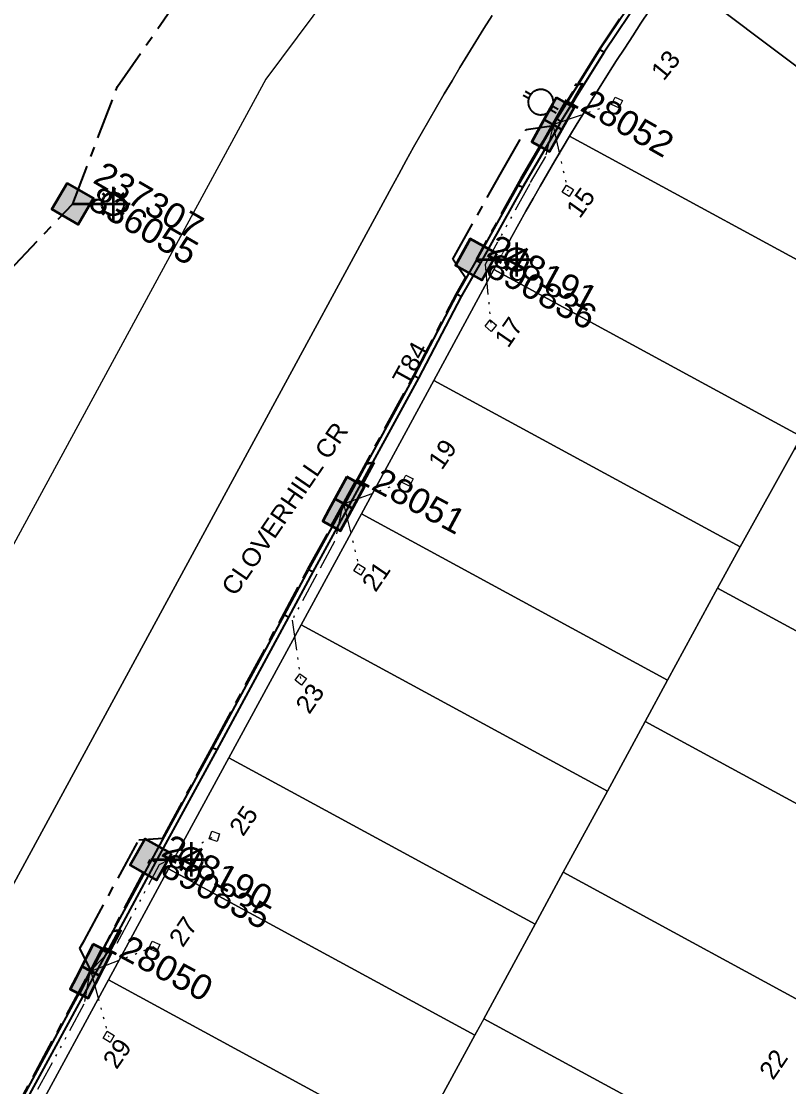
# Model space of a CAD drawing. Header units: metres. Extents: x 293418 to 294566, y 6233478 to 6234177.
# Drawn here: x 293527.9 to 293603.9, y 6233735.8 to 6233841.2 of the extents above; entities that cross this region are included whole.
import ezdxf
from ezdxf.enums import TextEntityAlignment as Align

# ---------------------------------------------------------------- set-up
doc = ezdxf.new("R2010")
doc.units = ezdxf.units.M
doc.linetypes.add('Cable Exist UG', pattern=[7, 4, -1, 1, -1])
doc.linetypes.add('PHANTOMX2', pattern=[6.6, 3, -0.75, 0.2, -0.75, 0.2, -0.75, 0.2, -0.75])
doc.layers.get('0').update_dxf_attribs({"color": 6})
for name, color, linetype, lineweight in [('_User_LV_Exist', 5, 'Continuous', 35), ('Cadastre Land Parcels_SP_EXT', 118, 'Continuous', 15), ('Cadastre Roads_SP_EXT', 218, 'Continuous', 15), ('Mains_LV_EXT', 163, 'Continuous', 25), ('Mains_LV_SL_EXT', 135, 'Continuous', 25), ('Mains_SL_EXT', 131, 'Continuous', 25), ('Services_SP_EXT', 42, 'PHANTOMX2', 20)]:
    doc.layers.add(name, color=color, linetype=linetype, lineweight=lineweight)
for name, color, linetype in [('Duct_SP_EXT', 30, 'Continuous'), ('Equip_LV_EXT', 7, 'Continuous'), ('Equip_SP_SL_EXT', 7, 'Continuous'), ('SupportsUG_SP_LV_EXT', 7, 'Continuous'), ('SupportsUG_SP_LV_SL_EXT', 7, 'Continuous')]:
    doc.layers.add(name, color=color, linetype=linetype)
doc.layers.add('Features_HIDE', color=1, linetype='Continuous', plot=False)
doc.styles.add('COLUMN_LABEL', font='arial.ttf', dxfattribs={"height": 2})
doc.styles.add('iecARIAL', font='arial.ttf', dxfattribs={"height": 2})
doc.styles.add('POLE_LABEL', font='arial.ttf', dxfattribs={"height": 2})
doc.styles.add('SL_LABEL', font='arial.ttf', dxfattribs={"height": 2})
doc.styles.get("Standard").update_dxf_attribs({"font": 'arial.ttf'})

# ---------------------------------------------------------------- blocks, each defined once
blk = doc.blocks.new('SL_LANTERN_EXT')
at = {"flags": 9}
for tag, p in [('LRATECODE', (-7.4, 0)), ('LOUTREACHVOCAB', (-7.2, 0)), ('LOUTREACH', (-7, 0)), ('LANTNUMBER', (-6.6, 0)), ('LNEW', (-6.4, 0)), ('LMASTVOCAB', (-6.2, 0)), ('LMAST', (-6, 0)), ('LLAMPVOCAB', (-5.8, 0)), ('LLAMP', (-5.6, 0)), ('LEXIST', (-5.4, 0)), ('LCHARGE3PERCENT', (-5.2, 0)), ('LCHARGE3', (-5, 0)), ('LCHARGE2PERCENT', (-4.8, 0)), ('LCHARGE2', (-4.6, 0)), ('LCHARGE1PERCENT', (-4.4, 0)), ('LCHARGE1', (-4.2, 0)), ('LCATEGORY', (-4, 0)), ('LBRACKETVOCAB', (-3.8, 0)), ('LBRACKET', (-3.6, 0)), ('LKINGHEIGHT', (-3.4, 0)), ('CREPLACE', (-3.2, 0)), ('CREMOVE', (-3, 0)), ('CNUMBER', (-2.8, 0)), ('CNEW', (-2.6, 0)), ('CEXIST', (-2.4, 0)), ('USAGE', (-2.2, 0)), ('STATE', (-2, 0)), ('OWNED_BY', (-1.8, 0)), ('ORIENTATION', (-1.6, 0)), ('OPERATING_VOLTAGE', (-1.4, 0)), ('NO_PHASES', (-1.2, 0)), ('LANTERN_TYPE', (-1, 0)), ('LANTERN_PURPOSE', (-0.8, 0)), ('CONTROL_TYPE', (-0.6, 0)), ('CONSTRUCTED_VOLTAGE', (-0.4, 0))]:
    blk.add_attdef(tag, text='', height=0.001, rotation=270, dxfattribs=at).set_placement(p, align=Align.MIDDLE_LEFT)
at = {"style": 'SL_LABEL', "flags": 9}
blk.add_attdef('STREET_CODE', text='', height=0.001, rotation=270, dxfattribs=at).set_placement((0, 0), align=Align.MIDDLE_LEFT)
at = {"flags": 1}
blk.add_attdef('Z', (0, 0), '', height=0.001, rotation=270, dxfattribs=at)
at = {"width": 0.9}
blk.add_attdef('LNUMBER', text='', height=1, dxfattribs=at).set_placement((7, -1), align=Align.MIDDLE_LEFT)
at = {"flags": 9}
for tag, p in [('LREMOVE', (0, -7.6)), ('LREPLACE', (0, -7.8)), ('LTYPE', (0, -8)), ('LTYPEVOCAB', (0, -8.2)), ('LEGEND', (0, -8.4)), ('SUBURB', (0, -8.6)), ('STREETNAME', (0, -8.8)), ('LOCATION', (0, -9)), ('NOTES', (0, -9.2)), ('MAINTAINED_BY', (0, -9.86))]:
    blk.add_attdef(tag, text='', height=0.001, dxfattribs=at).set_placement(p, align=Align.MIDDLE_LEFT)
blk.add_attdef('OPERATED_BY', (0, -9.61), '', height=0.001, dxfattribs=at)
at = {"layer": 'Features_HIDE', "width": 0.9}
blk.add_attdef('ASSET_NUM', text='', height=1, dxfattribs=at).set_placement((7, 1), align=Align.MIDDLE_LEFT)
blk.add_wipeout([(5.69, 0), (5.06, -1.06), (4, -1.69), (2.94, -1.06), (2.31, 0), (2.94, 1.06), (4, 1.69), (5.06, 1.06)])
for p, q in [((2.94, 1.06), (3.2, 0.8)), ((4, 1.69), (4, 0)), ((5.06, 1.06), (4.8, 0.8)), ((0, 0), (4, 0)), ((2.94, -1.06), (3.2, -0.8)), ((4, 0), (5.69, 0)), ((4, 0), (4, -1.69)), ((5.06, -1.06), (4.8, -0.8))]:
    blk.add_line(p, q)
blk.add_circle((4, 0), 1.12)
blk = doc.blocks.new('CCP_EXT')
at = {"flags": 9}
for tag, p in [('STATE', (0, -1.8)), ('USAGE', (0, -1.2)), ('LEGEND', (0, -1.4)), ('LIFE_SUPPORT', (0, -1.6)), ('NOTES', (0, -2))]:
    blk.add_attdef(tag, text='', height=0.2, dxfattribs=at).set_placement(p, align=Align.MIDDLE_LEFT)
blk.add_wipeout([(0, 0.57), (0.57, 0), (0, -0.57), (-0.57, 0)])
blk.add_lwpolyline([(-0.57, 0), (0, 0.57), (0.57, 0), (0, -0.57), (-0.57, 0)])
at = {"flags": 1}
blk.add_attdef('Z', (0, 0), '', height=0.2, dxfattribs=at)
at = {"flags": 9}
for tag, p in [('CCP_TYPE', (0, 0)), ('CONSTRUCTED_VOLTAGE', (0, -0.2)), ('OPERATING_VOLTAGE', (0, -0.6)), ('ORIENTATION', (0, -0.8)), ('OWNED_BY', (0, -1)), ('NO_PHASES', (0, -0.4))]:
    blk.add_attdef(tag, text='', height=0.2, dxfattribs=at).set_placement(p, align=Align.MIDDLE_LEFT)
blk = doc.blocks.new('LV_UG_LINKS_OPEN_EXT')
at = {"layer": 'Equip_LV_EXT'}
for tag, height, flags, p in [('NO_PHASES', 0.167, 9, (3.17, -2)), ('OPERATING_VOLTAGE', 0.2, 9, (3, -2.6)), ('ORIENTATION', 0.2, 9, (3, -2.8)), ('STATE', 0.2, 9, (3, -3)), ('SWITCH_TYPE', 0.2, 9, (3, -3.2)), ('OWNED_BY', 0.2, 9, (3, -3.8)), ('OPERATED_BY', 0.2, 9, (3, -4)), ('USAGE', 0.2, 9, (3, -3.4)), ('NOTES', 0.2, 9, (3, -3.6)), ('MAINTAINED_BY', 0.2, 9, (3, -4.2)), ('TYPE', 0.2, 9, (3, -4.6)), ('Z', 0.2, 1, (3, -4.8)), ('NUMBER_OF_PHASES', 0.2, 9, (3, -4.4))]:
    blk.add_attdef(tag, text='', height=height, dxfattribs=dict(at, flags=flags)).set_placement(p, align=Align.MIDDLE_LEFT)
blk.add_wipeout([(4, 1.25), (3.97, 1.25), (3.94, 1.25), (3.91, 1.25), (3.88, 1.24), (3.85, 1.24), (3.82, 1.24), (3.79, 1.23), (3.76, 1.23), (3.73, 1.22), (3.7, 1.21), (3.67, 1.2), (3.64, 1.2), (3.61, 1.19), (3.58, 1.18), (3.55, 1.17), (3.52, 1.15), (3.49, 1.14), (3.47, 1.13), (3.44, 1.12), (3.41, 1.1), (3.38, 1.09), (3.36, 1.07), (3.33, 1.06), (3.31, 1.04), (3.28, 1.02), (3.26, 1), (3.23, 0.99), (3.21, 0.97), (3.18, 0.95), (3.16, 0.93), (3.14, 0.91), (3.12, 0.88), (3.09, 0.86), (3.07, 0.84), (3.05, 0.82), (3.03, 0.79), (3.01, 0.77), (3, 0.74), (2.98, 0.72), (2.96, 0.69), (2.94, 0.67), (2.93, 0.64), (2.91, 0.62), (2.9, 0.59), (2.88, 0.56), (2.87, 0.53), (2.86, 0.51), (2.85, 0.48), (2.83, 0.45), (2.82, 0.42), (2.81, 0.39), (2.8, 0.36), (2.8, 0.33), (2.79, 0.3), (2.78, 0.27), (2.77, 0.24), (2.77, 0.21), (2.76, 0.18), (2.76, 0.15), (2.76, 0.12), (2.75, 0.09), (2.75, 0.06), (2.75, 0.03), (2.75, 0), (2.75, -0.03), (2.75, -0.06), (2.75, -0.09), (2.76, -0.12), (2.76, -0.15), (2.76, -0.18), (2.77, -0.21), (2.77, -0.24), (2.78, -0.27), (2.79, -0.3), (2.8, -0.33), (2.8, -0.36), (2.81, -0.39), (2.82, -0.42), (2.83, -0.45), (2.85, -0.48), (2.86, -0.51), (2.87, -0.53), (2.88, -0.56), (2.9, -0.59), (2.91, -0.62), (2.93, -0.64), (2.94, -0.67), (2.96, -0.69), (2.98, -0.72), (3, -0.74), (3.01, -0.77), (3.03, -0.79), (3.05, -0.82), (3.07, -0.84), (3.09, -0.86), (3.12, -0.88), (3.14, -0.91), (3.16, -0.93), (3.18, -0.95), (3.21, -0.97), (3.23, -0.99), (3.26, -1), (3.28, -1.02), (3.31, -1.04), (3.33, -1.06), (3.36, -1.07), (3.38, -1.09), (3.41, -1.1), (3.44, -1.12), (3.47, -1.13), (3.49, -1.14), (3.52, -1.15), (3.55, -1.17), (3.58, -1.18), (3.61, -1.19), (3.64, -1.2), (3.67, -1.2), (3.7, -1.21), (3.73, -1.22), (3.76, -1.23), (3.79, -1.23), (3.82, -1.24), (3.85, -1.24), (3.88, -1.24), (3.91, -1.25), (3.94, -1.25), (3.97, -1.25), (4, -1.25), (4.03, -1.25), (4.06, -1.25), (4.09, -1.25), (4.12, -1.24), (4.15, -1.24), (4.18, -1.24), (4.21, -1.23), (4.24, -1.23), (4.27, -1.22), (4.3, -1.21), (4.33, -1.2), (4.36, -1.2), (4.39, -1.19), (4.42, -1.18), (4.45, -1.17), (4.48, -1.15), (4.51, -1.14), (4.53, -1.13), (4.56, -1.12), (4.59, -1.1), (4.62, -1.09), (4.64, -1.07), (4.67, -1.06), (4.69, -1.04), (4.72, -1.02), (4.74, -1), (4.77, -0.99), (4.79, -0.97), (4.82, -0.95), (4.84, -0.93), (4.86, -0.91), (4.88, -0.88), (4.91, -0.86), (4.93, -0.84), (4.95, -0.82), (4.97, -0.79), (4.99, -0.77), (5, -0.74), (5.02, -0.72), (5.04, -0.69), (5.06, -0.67), (5.07, -0.64), (5.09, -0.62), (5.1, -0.59), (5.12, -0.56), (5.13, -0.53), (5.14, -0.51), (5.15, -0.48), (5.17, -0.45), (5.18, -0.42), (5.19, -0.39), (5.2, -0.36), (5.2, -0.33), (5.21, -0.3), (5.22, -0.27), (5.23, -0.24), (5.23, -0.21), (5.24, -0.18), (5.24, -0.15), (5.24, -0.12), (5.25, -0.09), (5.25, -0.06), (5.25, -0.03), (5.25, 0), (5.25, 0.03), (5.25, 0.06), (5.25, 0.09), (5.24, 0.12), (5.24, 0.15), (5.24, 0.18), (5.23, 0.21), (5.23, 0.24), (5.22, 0.27), (5.21, 0.3), (5.2, 0.33), (5.2, 0.36), (5.19, 0.39), (5.18, 0.42), (5.17, 0.45), (5.15, 0.48), (5.14, 0.51), (5.13, 0.53), (5.12, 0.56), (5.1, 0.59), (5.09, 0.62), (5.07, 0.64), (5.06, 0.67), (5.04, 0.69), (5.02, 0.72), (5, 0.74), (4.99, 0.77), (4.97, 0.79), (4.95, 0.82), (4.93, 0.84), (4.91, 0.86), (4.88, 0.88), (4.86, 0.91), (4.84, 0.93), (4.82, 0.95), (4.79, 0.97), (4.77, 0.99), (4.74, 1), (4.72, 1.02), (4.69, 1.04), (4.67, 1.06), (4.64, 1.07), (4.62, 1.09), (4.59, 1.1), (4.56, 1.12), (4.53, 1.13), (4.51, 1.14), (4.48, 1.15), (4.45, 1.17), (4.42, 1.18), (4.39, 1.19), (4.36, 1.2), (4.33, 1.2), (4.3, 1.21), (4.27, 1.22), (4.24, 1.23), (4.21, 1.23), (4.18, 1.24), (4.15, 1.24), (4.12, 1.24), (4.09, 1.25), (4.06, 1.25), (4.03, 1.25)]).dxf.layer = 'Equip_LV_EXT'
for p, q in [((3.79, 1.86), (3.79, 1.23)), ((4.21, 1.86), (4.21, 1.23)), ((3.79, -1.23), (3.79, -1.86)), ((4.21, -1.23), (4.21, -1.86))]:
    blk.add_line(p, q, dxfattribs=at)
at = {"layer": 'Equip_LV_EXT', "flags": 128}
blk.add_lwpolyline([(4, 1.25), (3.97, 1.25), (3.94, 1.25), (3.91, 1.25), (3.88, 1.24), (3.85, 1.24), (3.82, 1.24), (3.79, 1.23), (3.76, 1.23), (3.73, 1.22), (3.7, 1.21), (3.67, 1.2), (3.64, 1.2), (3.61, 1.19), (3.58, 1.18), (3.55, 1.17), (3.52, 1.15), (3.49, 1.14), (3.47, 1.13), (3.44, 1.12), (3.41, 1.1), (3.38, 1.09), (3.36, 1.07), (3.33, 1.06), (3.31, 1.04), (3.28, 1.02), (3.26, 1), (3.23, 0.99), (3.21, 0.97), (3.18, 0.95), (3.16, 0.93), (3.14, 0.91), (3.12, 0.88), (3.09, 0.86), (3.07, 0.84), (3.05, 0.82), (3.03, 0.79), (3.01, 0.77), (3, 0.74), (2.98, 0.72), (2.96, 0.69), (2.94, 0.67), (2.93, 0.64), (2.91, 0.62), (2.9, 0.59), (2.88, 0.56), (2.87, 0.53), (2.86, 0.51), (2.85, 0.48), (2.83, 0.45), (2.82, 0.42), (2.81, 0.39), (2.8, 0.36), (2.8, 0.33), (2.79, 0.3), (2.78, 0.27), (2.77, 0.24), (2.77, 0.21), (2.76, 0.18), (2.76, 0.15), (2.76, 0.12), (2.75, 0.09), (2.75, 0.06), (2.75, 0.03), (2.75, 0), (2.75, -0.03), (2.75, -0.06), (2.75, -0.09), (2.76, -0.12), (2.76, -0.15), (2.76, -0.18), (2.77, -0.21), (2.77, -0.24), (2.78, -0.27), (2.79, -0.3), (2.8, -0.33), (2.8, -0.36), (2.81, -0.39), (2.82, -0.42), (2.83, -0.45), (2.85, -0.48), (2.86, -0.51), (2.87, -0.53), (2.88, -0.56), (2.9, -0.59), (2.91, -0.62), (2.93, -0.64), (2.94, -0.67), (2.96, -0.69), (2.98, -0.72), (3, -0.74), (3.01, -0.77), (3.03, -0.79), (3.05, -0.82), (3.07, -0.84), (3.09, -0.86), (3.12, -0.88), (3.14, -0.91), (3.16, -0.93), (3.18, -0.95), (3.21, -0.97), (3.23, -0.99), (3.26, -1), (3.28, -1.02), (3.31, -1.04), (3.33, -1.06), (3.36, -1.07), (3.38, -1.09), (3.41, -1.1), (3.44, -1.12), (3.47, -1.13), (3.49, -1.14), (3.52, -1.15), (3.55, -1.17), (3.58, -1.18), (3.61, -1.19), (3.64, -1.2), (3.67, -1.2), (3.7, -1.21), (3.73, -1.22), (3.76, -1.23), (3.79, -1.23), (3.82, -1.24), (3.85, -1.24), (3.88, -1.24), (3.91, -1.25), (3.94, -1.25), (3.97, -1.25), (4, -1.25), (4.03, -1.25), (4.06, -1.25), (4.09, -1.25), (4.12, -1.24), (4.15, -1.24), (4.18, -1.24), (4.21, -1.23), (4.24, -1.23), (4.27, -1.22), (4.3, -1.21), (4.33, -1.2), (4.36, -1.2), (4.39, -1.19), (4.42, -1.18), (4.45, -1.17), (4.48, -1.15), (4.51, -1.14), (4.53, -1.13), (4.56, -1.12), (4.59, -1.1), (4.62, -1.09), (4.64, -1.07), (4.67, -1.06), (4.69, -1.04), (4.72, -1.02), (4.74, -1), (4.77, -0.99), (4.79, -0.97), (4.82, -0.95), (4.84, -0.93), (4.86, -0.91), (4.88, -0.88), (4.91, -0.86), (4.93, -0.84), (4.95, -0.82), (4.97, -0.79), (4.99, -0.77), (5, -0.74), (5.02, -0.72), (5.04, -0.69), (5.06, -0.67), (5.07, -0.64), (5.09, -0.62), (5.1, -0.59), (5.12, -0.56), (5.13, -0.53), (5.14, -0.51), (5.15, -0.48), (5.17, -0.45), (5.18, -0.42), (5.19, -0.39), (5.2, -0.36), (5.2, -0.33), (5.21, -0.3), (5.22, -0.27), (5.23, -0.24), (5.23, -0.21), (5.24, -0.18), (5.24, -0.15), (5.24, -0.12), (5.25, -0.09), (5.25, -0.06), (5.25, -0.03), (5.25, 0), (5.25, 0.03), (5.25, 0.06), (5.25, 0.09), (5.24, 0.12), (5.24, 0.15), (5.24, 0.18), (5.23, 0.21), (5.23, 0.24), (5.22, 0.27), (5.21, 0.3), (5.2, 0.33), (5.2, 0.36), (5.19, 0.39), (5.18, 0.42), (5.17, 0.45), (5.15, 0.48), (5.14, 0.51), (5.13, 0.53), (5.12, 0.56), (5.1, 0.59), (5.09, 0.62), (5.07, 0.64), (5.06, 0.67), (5.04, 0.69), (5.02, 0.72), (5, 0.74), (4.99, 0.77), (4.97, 0.79), (4.95, 0.82), (4.93, 0.84), (4.91, 0.86), (4.88, 0.88), (4.86, 0.91), (4.84, 0.93), (4.82, 0.95), (4.79, 0.97), (4.77, 0.99), (4.74, 1), (4.72, 1.02), (4.69, 1.04), (4.67, 1.06), (4.64, 1.07), (4.62, 1.09), (4.59, 1.1), (4.56, 1.12), (4.53, 1.13), (4.51, 1.14), (4.48, 1.15), (4.45, 1.17), (4.42, 1.18), (4.39, 1.19), (4.36, 1.2), (4.33, 1.2), (4.3, 1.21), (4.27, 1.22), (4.24, 1.23), (4.21, 1.23), (4.18, 1.24), (4.15, 1.24), (4.12, 1.24), (4.09, 1.25), (4.06, 1.25), (4.03, 1.25)], close=True, dxfattribs=at)
at = {"layer": 'Equip_LV_EXT', "flags": 9}
for tag, p in [('ACTUAL_STATUS', (3.17, -1.67)), ('CONSTRUCTED_VOLTAGE', (3.17, -1.83))]:
    blk.add_attdef(tag, text='', height=0.167, dxfattribs=at).set_placement(p, align=Align.MIDDLE_LEFT)
blk = doc.blocks.new('PILLAR_EXT')
blk.add_hatch(color=256).paths.add_polyline_path([(-2.5, 1), (-2.5, -1), (2.5, -1), (2.5, 1)])
for p, q in [((-2.5, 0), (2.5, 0)), ((0, 1), (0, -1))]:
    blk.add_line(p, q)
at = {"ltscale": 10}
blk.add_line((2.5, 0), (-2.5, 0), dxfattribs=at)
blk.add_lwpolyline([(-2.5, -1), (-1.25, -1), (1.25, -1), (2.5, -1), (2.5, 1), (-2.5, 1)], close=True)
at = {"width": 0.9, "flags": 8}
blk.add_attdef('ASSET_NUM', text='', height=2, rotation=90, dxfattribs=at).set_placement((-2, 4), align=Align.MIDDLE_LEFT)
for tag, p, flags in [('OWNED_BY', (0, -0.2), 9), ('STATE', (0, -0.4), 9), ('SUPPORT_TYPE', (0, -0.6), 9), ('USAGE', (0, -0.8), 9), ('LEGEND', (0, -1), 9), ('LOCATION', (0, -1.2), 9), ('STREETNAME', (0, -1.8), 9), ('SUBURB', (0, -2), 1), ('NOTES', (0, -1.4), 9), ('PARENT', (0, -1.6), 9)]:
    blk.add_attdef(tag, p, '', height=0.2, dxfattribs=dict(flags=flags))
blk = doc.blocks.new('COLUMN_EXT')
blk.add_hatch(color=256).paths.add_polyline_path([(1.5, -1.5), (1.5, 1.5), (-1.5, 1.5), (-1.5, -1.5)])
blk.add_lwpolyline([(1.5, 1.5), (-1.5, 1.5), (-1.5, -1.5), (1.5, -1.5)], close=True)
at = {"flags": 1}
blk.add_attdef('Z', (-1.81, 2.35), '', height=0.2, rotation=180, dxfattribs=at)
at = {"flags": 9}
for tag, p in [('STREETNAME', (-1.81, 1.6)), ('LOCATION', (-1.81, 1.4)), ('SUBURB', (-1.81, 1.8)), ('LEGEND', (-1.81, 1.2)), ('USAGE', (-1.81, 1)), ('NOTES', (-1.81, 2)), ('COLUMN_TYPE', (-1.81, 0.4)), ('OWNED_BY', (-1.81, 0.6)), ('STATE', (-1.81, 0.8))]:
    blk.add_attdef(tag, text='', height=0.2, rotation=180, dxfattribs=at).set_placement(p, align=Align.MIDDLE_LEFT)
for tag, style, p in [('STRUCTURE_PLANT_NUMBER', 'POLE_LABEL', (-1.81, -0.03)), ('STREET_CODE', 'COLUMN_LABEL', (-1.81, 0.2))]:
    blk.add_attdef(tag, text='', height=0.2, rotation=180, dxfattribs=dict(at, style=style)).set_placement(p, align=Align.MIDDLE_LEFT)
at = {"style": 'COLUMN_LABEL', "width": 0.9, "flags": 8}
blk.add_attdef('ASSET_NUM', text='', height=2, rotation=270, dxfattribs=at).set_placement((2, -4), align=Align.MIDDLE_LEFT)

msp = doc.modelspace()

# ---------------------------------------------------------------- linework, layer by layer
at = {"layer": 'Cadastre Land Parcels_SP_EXT', "linetype": 'Continuous'}
for points in [[(293584.726, 6233879.19), (293552.157, 6233835.502), (293456.555, 6233659.311)], [(293492.141, 6233691.375), (293564.58, 6233824.783), (293565.308, 6233826.115), (293566.042, 6233827.444), (293566.783, 6233828.771), (293567.531, 6233830.092), (293568.285, 6233831.41), (293569.046, 6233832.724), (293569.814, 6233834.035), (293570.588, 6233835.341), (293571.368, 6233836.644), (293572.156, 6233837.943), (293572.949, 6233839.238), (293573.749, 6233840.529), (293574.555, 6233841.815)]]:
    msp.add_lwpolyline(points, dxfattribs=at)
for points in [[(293623.004, 6233827.073), (293629.578, 6233835.466), (293603.975, 6233861.209), (293602.101, 6233858.803), (293601.208, 6233857.651), (293600.321, 6233856.494), (293599.439, 6233855.332), (293598.564, 6233854.167), (293597.694, 6233852.997), (293596.831, 6233851.823), (293595.972, 6233850.644), (293595.119, 6233849.462), (293594.273, 6233848.275), (293593.433, 6233847.084), (293592.598, 6233845.888), (293621.152, 6233824.421), (293623.004, 6233827.073)], [(293621.152, 6233824.421), (293592.598, 6233845.888), (293591.764, 6233844.68), (293590.936, 6233843.467), (293590.113, 6233842.251), (293589.298, 6233841.03), (293588.488, 6233839.805), (293587.684, 6233838.577), (293586.886, 6233837.344), (293586.095, 6233836.107), (293585.31, 6233834.867), (293584.53, 6233833.622), (293583.758, 6233832.373), (293582.991, 6233831.121), (293582.231, 6233829.865), (293613.213, 6233813.04), (293621.152, 6233824.421)], [(293613.213, 6233813.04), (293582.231, 6233829.865), (293581.496, 6233828.636), (293580.767, 6233827.404), (293580.044, 6233826.168), (293579.326, 6233824.928), (293578.616, 6233823.685), (293577.911, 6233822.439), (293577.212, 6233821.188), (293576.519, 6233819.935), (293575.833, 6233818.678), (293574.739, 6233816.665), (293605.23, 6233800.108), (293613.213, 6233813.04)], [(293604.515, 6233798.951), (293605.23, 6233800.108), (293574.739, 6233816.665), (293568.774, 6233805.679), (293599.126, 6233789.198), (293604.515, 6233798.951)], [(293596.875, 6233785.126), (293599.126, 6233789.198), (293568.774, 6233805.679), (293561.614, 6233792.494), (293591.936, 6233776.029), (293596.875, 6233785.126)], [(293629.424, 6233775.906), (293630.019, 6233776.995), (293630.618, 6233778.081), (293631.223, 6233779.164), (293631.832, 6233780.244), (293632.447, 6233781.321), (293633.066, 6233782.395), (293604.515, 6233798.951), (293599.126, 6233789.198), (293596.875, 6233785.126), (293625.877, 6233769.375), (293629.424, 6233775.906)], [(293589.716, 6233771.941), (293591.936, 6233776.029), (293561.614, 6233792.494), (293555.648, 6233781.508), (293585.97, 6233765.043), (293589.716, 6233771.941)], [(293625.877, 6233769.375), (293596.875, 6233785.126), (293591.936, 6233776.029), (293589.716, 6233771.941), (293618.718, 6233756.192), (293625.877, 6233769.375)], [(293581.603, 6233757), (293585.97, 6233765.043), (293555.648, 6233781.508), (293548.49, 6233768.326), (293578.812, 6233751.861), (293581.603, 6233757)], [(293618.718, 6233756.192), (293589.716, 6233771.941), (293585.97, 6233765.043), (293581.603, 6233757), (293610.606, 6233741.252), (293618.718, 6233756.192)], [(293573.591, 6233742.245), (293573.728, 6233742.498), (293578.812, 6233751.861), (293548.49, 6233768.326), (293542.525, 6233757.34), (293572.847, 6233740.876), (293573.591, 6233742.245)], [(293572.847, 6233740.876), (293542.525, 6233757.34), (293536.56, 6233746.355), (293566.882, 6233729.891), (293572.847, 6233740.876)], [(293610.606, 6233741.252), (293581.603, 6233757), (293578.812, 6233751.861), (293573.728, 6233742.498), (293602.731, 6233726.75), (293610.606, 6233741.252)], [(293565.377, 6233727.118), (293566.882, 6233729.891), (293536.56, 6233746.355), (293529.402, 6233733.172), (293559.724, 6233716.708), (293565.377, 6233727.118)], [(293602.731, 6233726.75), (293573.728, 6233742.498), (293572.847, 6233740.876), (293566.882, 6233729.891), (293565.377, 6233727.118), (293594.38, 6233711.37), (293602.731, 6233726.75)]]:
    msp.add_lwpolyline(points, close=True, dxfattribs=at)
at = {"layer": 'Duct_SP_EXT'}
for p, q in [((293591.137, 6233847.216), (293585.236, 6233838.447)), ((293591.53, 6233846.941), (293585.639, 6233838.186)), ((293585.236, 6233838.447), (293585.437, 6233838.317)), ((293585.639, 6233838.186), (293585.437, 6233838.317)), ((293577.14, 6233825.02), (293572.989, 6233817.565)), ((293577.14, 6233825.02), (293577.348, 6233824.901)), ((293577.557, 6233824.782), (293573.408, 6233817.331)), ((293577.557, 6233824.782), (293577.348, 6233824.901)), ((293572.99, 6233817.567), (293571.074, 6233814.224)), ((293572.989, 6233817.565), (293573.198, 6233817.448)), ((293572.99, 6233817.567), (293573.198, 6233817.448)), ((293573.407, 6233817.328), (293571.495, 6233813.994)), ((293573.408, 6233817.331), (293573.198, 6233817.448)), ((293573.407, 6233817.328), (293573.198, 6233817.448)), ((293571.074, 6233814.224), (293566.851, 6233806.14)), ((293571.495, 6233813.994), (293567.275, 6233805.914)), ((293571.074, 6233814.224), (293571.284, 6233814.109)), ((293571.495, 6233813.994), (293571.284, 6233814.109)), ((293566.851, 6233806.14), (293567.063, 6233806.027)), ((293567.275, 6233805.914), (293567.063, 6233806.027)), ((293559.962, 6233793.509), (293556.37, 6233786.962)), ((293559.962, 6233793.509), (293560.172, 6233793.394)), ((293559.962, 6233793.509), (293560.172, 6233793.394)), ((293560.383, 6233793.279), (293560.172, 6233793.394)), ((293560.383, 6233793.279), (293560.172, 6233793.394)), ((293556.37, 6233786.962), (293553.972, 6233782.491)), ((293556.792, 6233786.733), (293554.395, 6233782.265)), ((293556.37, 6233786.962), (293556.581, 6233786.847)), ((293556.792, 6233786.733), (293556.581, 6233786.847)), ((293553.973, 6233782.492), (293546.88, 6233769.348)), ((293554.395, 6233782.264), (293547.302, 6233769.119)), ((293553.972, 6233782.491), (293554.184, 6233782.378)), ((293553.973, 6233782.492), (293554.184, 6233782.378)), ((293554.395, 6233782.265), (293554.184, 6233782.378)), ((293554.395, 6233782.264), (293554.184, 6233782.378)), ((293546.88, 6233769.348), (293547.091, 6233769.233)), ((293547.302, 6233769.119), (293547.091, 6233769.233)), ((293540.818, 6233758.22), (293541.029, 6233758.105)), ((293540.818, 6233758.22), (293541.029, 6233758.105)), ((293541.239, 6233757.991), (293541.029, 6233758.105)), ((293541.24, 6233757.991), (293541.029, 6233758.105)), ((293535.984, 6233749.283), (293534.798, 6233747.153)), ((293536.405, 6233749.052), (293535.218, 6233746.92)), ((293535.984, 6233749.283), (293536.194, 6233749.168)), ((293536.405, 6233749.052), (293536.194, 6233749.168)), ((293534.797, 6233747.151), (293527.719, 6233734.098)), ((293535.219, 6233746.922), (293528.141, 6233733.869)), ((293534.797, 6233747.151), (293535.008, 6233747.037)), ((293534.798, 6233747.153), (293535.008, 6233747.037)), ((293535.218, 6233746.92), (293535.008, 6233747.037)), ((293535.219, 6233746.922), (293535.008, 6233747.037))]:
    msp.add_line(p, q, dxfattribs=at)
at = {"layer": 'Mains_LV_EXT', "linetype": 'Cable Exist UG'}
msp.add_lwpolyline([(293508.463, 6233698.861), (293507.494, 6233701.026), (293507.494, 6233701.026), (293511.026, 6233707.519), (293513.37, 6233711.878), (293515.781, 6233712.129), (293515.781, 6233712.129), (293534.804, 6233747.29)], dxfattribs=at)
at = {"layer": 'Mains_SL_EXT', "linetype": 'Cable Exist UG'}
for points in [[(293533.03, 6233823.169), (293537.464, 6233834.764), (293563.58, 6233872.457)], [(293500.23, 6233775.035), (293521.944, 6233811.504), (293533.03, 6233823.169)]]:
    msp.add_lwpolyline(points, dxfattribs=at)
at = {"layer": 'Services_SP_EXT'}
msp.add_lwpolyline([(293534.735, 6233747.171), (293534.14, 6233743.934), (293534.14, 6233743.934), (293528.582, 6233733.725), (293529.062, 6233727.611)], dxfattribs=at)

# ---------------------------------------------------------------- texts
at = {"layer": 'Features_HIDE'}
for s, rotation, p in [('13', 50.81897, (293591.537, 6233835.248)), ('15', 54.46232, (293583.234, 6233821.626)), ('17', 55.59734, (293576.143, 6233808.807)), ('19', 55.53093, (293569.582, 6233796.723)), ('21', 55.74196, (293563.02, 6233784.64)), ('23', 55.59734, (293556.459, 6233772.559)), ('25', 55.53093, (293549.891, 6233760.457)), ('27', 55.74196, (293543.928, 6233749.478)), ('29', 55.38589, (293537.371, 6233737.406)), ('22', 55.80986, (293602.369, 6233736.342))]:
    msp.add_text(s, height=1.8, rotation=rotation, dxfattribs=at).set_placement(p)
at = {"layer": 'Mains_LV_EXT'}
msp.add_text('T84', height=1.8, rotation=61.14681, dxfattribs=at).set_placement((293566.181, 6233805.048))

# ---------------------------------------------------------------- next in the draw order: block references
at = {"layer": 'Services_SP_EXT'}
for p, rotation in [((293586.915, 6233833.193), 198.7269477676849), ((293582.047, 6233824.447), 102.7269475437859), ((293574.423, 6233811.104), 95.36773686409248), ((293566.191, 6233795.769), 199.4591187135541), ((293561.43, 6233786.971), 103.4591184837445), ((293555.609, 6233776.084), 98.24071181718824), ((293547.063, 6233760.558), 206.6887999589814), ((293541.112, 6233749.649), 200.9174988534564), ((293536.591, 6233740.714), 104.9174988019788)]:
    msp.add_blockref('CCP_EXT', p, dxfattribs=dict(at, rotation=rotation))

# ---------------------------------------------------------------- next in the draw order: linework, layer by layer
at = {"layer": 'Cadastre Roads_SP_EXT', "linetype": 'Continuous'}
for points in [[(293574.555, 6233841.815), (293573.749, 6233840.528), (293572.949, 6233839.238), (293572.156, 6233837.943), (293571.368, 6233836.644), (293570.588, 6233835.341), (293569.814, 6233834.035), (293569.046, 6233832.724), (293568.286, 6233831.41), (293567.531, 6233830.092), (293566.784, 6233828.771), (293566.042, 6233827.444), (293565.307, 6233826.115), (293564.58, 6233824.783), (293492.141, 6233691.375)], [(293529.402, 6233733.172), (293536.56, 6233746.355), (293542.525, 6233757.34), (293548.49, 6233768.326), (293555.648, 6233781.508), (293561.614, 6233792.494), (293568.774, 6233805.679), (293574.739, 6233816.665), (293575.833, 6233818.678), (293576.519, 6233819.935), (293577.212, 6233821.188), (293577.911, 6233822.439), (293578.616, 6233823.685), (293579.326, 6233824.928), (293580.044, 6233826.168), (293580.767, 6233827.404), (293581.496, 6233828.636), (293582.231, 6233829.865), (293582.991, 6233831.121), (293583.758, 6233832.373), (293584.53, 6233833.622), (293585.31, 6233834.867), (293586.095, 6233836.107), (293586.886, 6233837.344), (293587.684, 6233838.577), (293588.488, 6233839.805), (293589.298, 6233841.03), (293590.113, 6233842.251)]]:
    msp.add_lwpolyline(points, dxfattribs=at)
at = {"layer": 'Duct_SP_EXT'}
for p, q in [((293566.851, 6233806.14), (293559.962, 6233793.509)), ((293567.275, 6233805.914), (293560.383, 6233793.279)), ((293560.383, 6233793.279), (293556.792, 6233786.733)), ((293546.88, 6233769.348), (293540.818, 6233758.22)), ((293547.302, 6233769.119), (293541.239, 6233757.991)), ((293540.818, 6233758.22), (293535.984, 6233749.283)), ((293541.24, 6233757.991), (293536.405, 6233749.052))]:
    msp.add_line(p, q, dxfattribs=at)
at = {"layer": 'Mains_LV_EXT', "linetype": 'Cable Exist UG'}
msp.add_lwpolyline([(293534.867, 6233747.197), (293533.752, 6233749.497), (293533.752, 6233749.497), (293534.183, 6233750.273), (293539.584, 6233760.216), (293541.956, 6233760.388), (293541.956, 6233760.388), (293546.825, 6233769.377), (293556.318, 6233786.99), (293559.867, 6233793.461)], dxfattribs=at)
at = {"layer": 'Mains_LV_SL_EXT', "linetype": 'Cable Exist UG'}
msp.add_lwpolyline([(293534.92, 6233747.25), (293540.691, 6233758.262)], dxfattribs=at)
at = {"layer": 'Services_SP_EXT'}
for points in [[(293559.856, 6233793.48), (293566.191, 6233795.769)], [(293559.788, 6233793.44), (293558.967, 6233789.747), (293558.967, 6233789.747), (293557.195, 6233786.509), (293554.756, 6233781.967), (293555.609, 6233776.035)], [(293559.856, 6233793.48), (293561.43, 6233786.971)], [(293534.841, 6233747.276), (293537.436, 6233749.976), (293537.436, 6233749.976), (293541.64, 6233757.76), (293547.085, 6233760.587)], [(293534.816, 6233747.213), (293541.112, 6233749.649)], [(293534.816, 6233747.213), (293536.591, 6233740.714)]]:
    msp.add_lwpolyline(points, dxfattribs=at)

# ---------------------------------------------------------------- next in the draw order: block references
at = {"layer": '_User_LV_Exist'}
ref = msp.add_blockref('PILLAR_EXT', (293559.856, 6233793.481), dxfattribs=dict(at, rotation=241.4591183917055))
ref.add_attrib('ASSET_NUM', '128051', dxfattribs={"layer": '0', "height": 2.5, "rotation": 331.6892, "style": 'iecARIAL'}).set_placement((293561.356, 6233796.981), align=Align.MIDDLE_LEFT)
ref = msp.add_blockref('PILLAR_EXT', (293534.816, 6233747.213), dxfattribs=dict(at, rotation=242.9174984637295))
ref.add_attrib('ASSET_NUM', '128050', dxfattribs={"layer": '0', "height": 2.5, "rotation": 331.8367, "style": 'iecARIAL'}).set_placement((293536.316, 6233750.713), align=Align.MIDDLE_LEFT)
at = {"layer": 'SupportsUG_SP_LV_EXT'}
ref = msp.add_blockref('PILLAR_EXT', (293559.856, 6233793.481), dxfattribs=dict(at, rotation=241.4591183917055))
ref.add_attrib('ASSET_NUM', '128051', dxfattribs={"layer": '0', "height": 2.5, "rotation": 331.6892, "style": 'iecARIAL'}).set_placement((293561.356, 6233796.981), align=Align.MIDDLE_LEFT)
ref = msp.add_blockref('PILLAR_EXT', (293534.816, 6233747.213), dxfattribs=dict(at, rotation=242.9174984637295))
ref.add_attrib('ASSET_NUM', '128050', dxfattribs={"layer": '0', "height": 2.5, "rotation": 331.8367, "style": 'iecARIAL'}).set_placement((293536.316, 6233750.713), align=Align.MIDDLE_LEFT)

# ---------------------------------------------------------------- next in the draw order: texts
at = {"layer": 'Cadastre Roads_SP_EXT'}
msp.add_text('CLOVERHILL CR', height=1.8, rotation=55.59734, dxfattribs=at).set_placement((293549.119, 6233784.235))

# ---------------------------------------------------------------- next in the draw order: block references
at = {"layer": 'Equip_LV_EXT', "rotation": 61.67544359598559}
msp.add_blockref('LV_UG_LINKS_OPEN_EXT', (293577.478, 6233829.711), dxfattribs=at)
at = {"layer": 'Equip_SP_SL_EXT'}
ref = msp.add_blockref('SL_LANTERN_EXT', (293533.03, 6233823.169), dxfattribs=at)
ref.add_attrib('ASSET_NUM', '237307', dxfattribs={"layer": '0', "height": 2.5, "rotation": 329.85861, "style": 'iecARIAL'}).set_placement((293534.53, 6233824.669), align=Align.BOTTOM_LEFT)
ref = msp.add_blockref('SL_LANTERN_EXT', (293540.761, 6233758.278), dxfattribs=at)
ref.add_attrib('ASSET_NUM', '248190', dxfattribs={"layer": '0', "height": 2.5, "rotation": 331.31383, "style": 'iecARIAL'}).set_placement((293542.261, 6233759.778), align=Align.MIDDLE_LEFT)

# ---------------------------------------------------------------- next in the draw order: linework, layer by layer
at = {"layer": 'Duct_SP_EXT'}
for p, q in [((293585.236, 6233838.447), (293580.955, 6233831.56)), ((293585.639, 6233838.186), (293581.366, 6233831.313)), ((293580.955, 6233831.56), (293580.634, 6233831.01)), ((293580.955, 6233831.56), (293581.161, 6233831.437)), ((293581.366, 6233831.313), (293581.048, 6233830.768)), ((293581.366, 6233831.313), (293581.161, 6233831.437)), ((293580.634, 6233831.01), (293577.14, 6233825.02)), ((293581.048, 6233830.768), (293577.557, 6233824.782)), ((293580.634, 6233831.01), (293580.841, 6233830.889)), ((293580.634, 6233831.01), (293580.841, 6233830.889)), ((293581.048, 6233830.768), (293580.841, 6233830.889)), ((293581.048, 6233830.768), (293580.841, 6233830.889))]:
    msp.add_line(p, q, dxfattribs=at)
at = {"layer": 'Mains_LV_EXT', "linetype": 'Cable Exist UG'}
for points in [[(293602.395, 6233862.546), (293600.557, 6233860.154), (293600.557, 6233860.154), (293599.42, 6233858.71), (293591.09, 6233847.251), (293585.185, 6233838.48), (293580.904, 6233831.592), (293580.575, 6233831.005)], [(293559.867, 6233793.413), (293560.589, 6233794.771), (293560.589, 6233794.771), (293566.799, 6233806.169), (293571.018, 6233814.254), (293571.929, 6233815.834), (293570.669, 6233817.681), (293570.669, 6233817.681), (293575.347, 6233826.057), (293577.929, 6233830.53), (293580.662, 6233830.91)]]:
    msp.add_lwpolyline(points, dxfattribs=at)
at = {"layer": 'Mains_LV_SL_EXT', "linetype": 'Cable Exist UG'}
msp.add_lwpolyline([(293580.583, 6233830.883), (293579.198, 6233828.715), (293579.198, 6233828.715), (293577.402, 6233825.66), (293572.972, 6233817.651)], dxfattribs=at)
at = {"layer": 'Services_SP_EXT'}
for points in [[(293580.575, 6233831.005), (293586.915, 6233833.193)], [(293580.61, 6233830.91), (293579.849, 6233827.852), (293579.849, 6233827.852), (293578.275, 6233825.154), (293573.86, 6233817.167), (293574.438, 6233811.138)], [(293580.575, 6233831.005), (293582.047, 6233824.447)]]:
    msp.add_lwpolyline(points, dxfattribs=at)

# ---------------------------------------------------------------- next in the draw order: block references
at = {"layer": '_User_LV_Exist'}
ref = msp.add_blockref('PILLAR_EXT', (293580.575, 6233831.006), dxfattribs=dict(at, rotation=240.7269476389064))
ref.add_attrib('ASSET_NUM', '128052', dxfattribs={"layer": '0', "height": 2.5, "rotation": 330.35259, "style": 'iecARIAL'}).set_placement((293582.075, 6233834.506), align=Align.MIDDLE_LEFT)
at = {"layer": 'SupportsUG_SP_LV_EXT'}
ref = msp.add_blockref('PILLAR_EXT', (293580.575, 6233831.006), dxfattribs=dict(at, rotation=240.7269476389064))
ref.add_attrib('ASSET_NUM', '128052', dxfattribs={"layer": '0', "height": 2.5, "rotation": 330.35259, "style": 'iecARIAL'}).set_placement((293582.075, 6233834.506), align=Align.MIDDLE_LEFT)
at = {"layer": 'SupportsUG_SP_LV_SL_EXT'}
ref = msp.add_blockref('COLUMN_EXT', (293533.029, 6233823.169), dxfattribs=dict(at, rotation=59.85861439861574))
ref.add_attrib('ASSET_NUM', '836055', dxfattribs={"layer": '0', "height": 2.5, "rotation": 329.85861, "style": 'COLUMN_LABEL'}).set_placement((293535.029, 6233823.919), align=Align.MIDDLE_LEFT)
ref = msp.add_blockref('COLUMN_EXT', (293540.761, 6233758.278), dxfattribs=dict(at, rotation=330.5405645974915))
ref.add_attrib('ASSET_NUM', '890835', dxfattribs={"layer": '0', "height": 2.5, "rotation": 331.31383, "style": 'COLUMN_LABEL'}).set_placement((293542.761, 6233759.028), align=Align.TOP_LEFT)

# ---------------------------------------------------------------- next in the draw order: block references
at = {"layer": '_User_LV_Exist'}
ref = msp.add_blockref('SL_LANTERN_EXT', (293533.03, 6233823.169), dxfattribs=at)
ref.add_attrib('ASSET_NUM', '237307', dxfattribs={"layer": '0', "height": 2.5, "rotation": 329.85861, "style": 'iecARIAL'}).set_placement((293534.53, 6233824.669), align=Align.BOTTOM_LEFT)
ref = msp.add_blockref('SL_LANTERN_EXT', (293540.761, 6233758.278), dxfattribs=at)
ref.add_attrib('ASSET_NUM', '248190', dxfattribs={"layer": '0', "height": 2.5, "rotation": 331.31383, "style": 'iecARIAL'}).set_placement((293542.261, 6233759.778), align=Align.MIDDLE_LEFT)
at = {"layer": 'Equip_SP_SL_EXT'}
ref = msp.add_blockref('SL_LANTERN_EXT', (293572.972, 6233817.651), dxfattribs=at)
ref.add_attrib('ASSET_NUM', '248191', dxfattribs={"layer": '0', "height": 2.5, "rotation": 331.23299, "style": 'iecARIAL'}).set_placement((293574.472, 6233819.151), align=Align.MIDDLE_LEFT)

# ---------------------------------------------------------------- next in the draw order: block references
at = {"layer": '_User_LV_Exist'}
ref = msp.add_blockref('COLUMN_EXT', (293533.029, 6233823.169), dxfattribs=dict(at, rotation=59.85861439861574))
ref.add_attrib('ASSET_NUM', '836055', dxfattribs={"layer": '0', "height": 2.5, "rotation": 329.85861, "style": 'COLUMN_LABEL'}).set_placement((293535.029, 6233823.919), align=Align.MIDDLE_LEFT)
ref = msp.add_blockref('COLUMN_EXT', (293540.761, 6233758.278), dxfattribs=dict(at, rotation=330.5405645974915))
ref.add_attrib('ASSET_NUM', '890835', dxfattribs={"layer": '0', "height": 2.5, "rotation": 331.31383, "style": 'COLUMN_LABEL'}).set_placement((293542.761, 6233759.028), align=Align.TOP_LEFT)
at = {"layer": 'SupportsUG_SP_LV_SL_EXT'}
ref = msp.add_blockref('COLUMN_EXT', (293572.972, 6233817.651), dxfattribs=dict(at, rotation=330.9559317309885))
ref.add_attrib('ASSET_NUM', '890836', dxfattribs={"layer": '0', "height": 2.5, "rotation": 331.23299, "style": 'COLUMN_LABEL'}).set_placement((293574.972, 6233818.401), align=Align.TOP_LEFT)

# ---------------------------------------------------------------- next in the draw order: block references
at = {"layer": '_User_LV_Exist'}
ref = msp.add_blockref('SL_LANTERN_EXT', (293572.972, 6233817.651), dxfattribs=at)
ref.add_attrib('ASSET_NUM', '248191', dxfattribs={"layer": '0', "height": 2.5, "rotation": 331.23299, "style": 'iecARIAL'}).set_placement((293574.472, 6233819.151), align=Align.MIDDLE_LEFT)

# ---------------------------------------------------------------- next in the draw order: block references
ref = msp.add_blockref('COLUMN_EXT', (293572.972, 6233817.651), dxfattribs=dict(at, rotation=330.9559317309885))
ref.add_attrib('ASSET_NUM', '890836', dxfattribs={"layer": '0', "height": 2.5, "rotation": 331.23299, "style": 'COLUMN_LABEL'}).set_placement((293574.972, 6233818.401), align=Align.TOP_LEFT)

doc.saveas('drawing.dxf')
